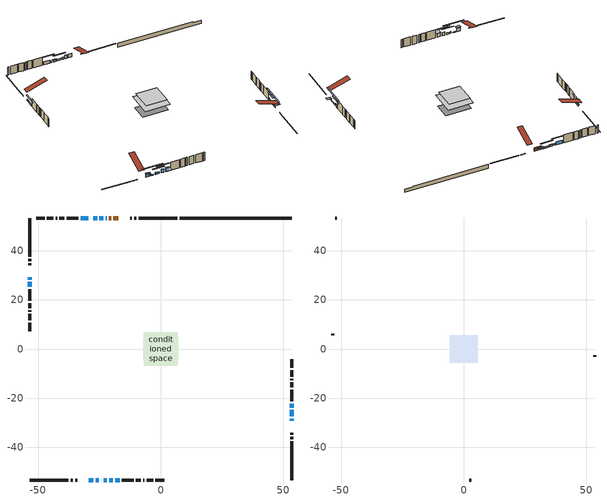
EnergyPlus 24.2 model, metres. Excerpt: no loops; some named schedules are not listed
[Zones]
conditioned space
 floor outside (Floor1 construction): -1.4,-1.4 -1.4,1.4 1.4,1.4 1.4,-1.4 z0.61
 floor outside (Floor2 construction): -0.37,-0.37 -0.37,0.37 0.37,0.37 0.37,-0.37 z0.61
 floor adiabatic (AdiabaticFloorConstruction): -6.9,-6.9 -6.9,6.9 6.9,6.9 6.9,-6.9 z3.05
 floor foundation (Slab1 construction): -7.06,-4.37 -7.06,4.37 7.06,4.37 7.06,-4.37 z-1.83
 wall outside (RimJoist1 construction): 6.77,53.42 -9.01,53.42 / -53.42,-53.42 -37.64,-53.42 / -53.42,53.42 -53.42,37.64 / 53.42,-53.42 53.42,-37.64 z0.61:0.91
 wall outside (RimJoist3 construction): -9.94,53.42 -10.8,53.42 / -36.71,-53.42 -35.85,-53.42 / -53.42,36.71 -53.42,35.85 / 53.42,-36.71 53.42,-35.85 z0.61:0.91
 wall outside (RimJoist4 construction): -11.73,53.42 -12.54,53.42 / -34.92,-53.42 -34.11,-53.42 / -53.42,34.92 -53.42,34.11 / 53.42,-34.92 53.42,-34.11 z0.61:0.91
 wall outside (AdiabaticWallConstruction 1): -17.32,53.42 -19.3,53.42 / -20.23,53.42 -21.12,53.42 z0.61:2.64
 wall outside (AdiabaticWallConstruction): -22.05,53.42 -22.47,53.42 / -28.5,53.42 -28.62,53.42 / -24.32,-53.42 -24.23,-53.42 z0.61:1.83; 53.42,-29.33 53.42,-28.41 z0.61:1.93; -23.39,53.42 -25.02,53.42 / -25.95,53.42 -27.57,53.42 / -53.42,29.33 -53.42,28.31 / -53.42,27.38 -53.42,25.35 z0.61:1.53; -29.33,-53.42 -27.5,-53.42 / -21.05,-53.42 -19.52,-53.42 / -18.6,-53.42 -16.77,-53.42 z0.61:2.64; 53.42,-27.48 53.42,-24.84 / -26.57,-53.42 -25.25,-53.42 z0.61:1.12; 53.42,-23.92 53.42,-22.29 z0.61:2.08; -29.55,53.42 -32.72,53.42 z0.61:2.44; -23.3,-53.42 -21.98,-53.42 z0.61:1.63
 wall outside (Wall1 construction): -33.65,53.42 -38.4,53.42 / -15.84,-53.42 -11.09,-53.42 / -53.42,24.42 -53.42,19.68 / 53.42,-21.36 53.42,-16.62 z0.61:5.49
 wall outside (Wall2 construction): -39.33,53.42 -41.37,53.42 / -10.16,-53.42 -8.12,-53.42 / -53.42,18.75 -53.42,16.71 / 53.42,-15.69 53.42,-13.64 z0.61:5.49
 wall outside (Wall3 construction): -42.3,53.42 -42.86,53.42 / -7.19,-53.42 -6.63,-53.42 / -53.42,15.78 -53.42,15.22 / 53.42,-12.71 53.42,-12.15 z0.61:5.49
 wall outside (Wall4 construction): -43.79,53.42 -46.42,53.42 / -5.7,-53.42 -3.07,-53.42 / -53.42,14.29 -53.42,11.66 / 53.42,-11.23 53.42,-8.6 z0.61:5.49
 wall outside (Wall5 construction): -47.35,53.42 -50.86,53.42 / -2.14,-53.42 1.37,-53.42 / -53.42,10.73 -53.42,7.21 / 53.42,-7.67 53.42,-4.15 z0.61:5.49
 wall foundation (FoundationWall1 construction): 7.7,53.42,-1.83 7.7,53.42,0.61 48.84,53.42,0.61 48.84,53.42,0.17 53.42,53.42,0.17 53.42,53.42,-1.83
 window (WindowConstruction 11): -22.05,53.42 -22.47,53.42 z0.61:1.83
 window (WindowConstruction 6): 53.42,-29.33 53.42,-28.41 z0.61:1.93
 window (WindowConstruction 7): -23.4,53.42 -25.02,53.42 z0.61:1.52
 window (WindowConstruction 8): -25.95,53.42 -27.57,53.42 z0.61:1.52
 window (WindowConstruction 9): -29.33,-53.42 -27.5,-53.42 z0.61:2.64
 window (WindowConstruction 10): -53.42,29.33 -53.42,28.31 z0.61:1.52
 window (WindowConstruction 14): 53.42,-27.48 53.42,-24.84 z0.61:1.12
 window (WindowConstruction 15): -26.57,-53.42 -25.25,-53.42 z0.61:1.12
 window (WindowConstruction 12): -28.5,53.42 -28.62,53.42 z0.61:1.83
 window (WindowConstruction 13): -24.32,-53.42 -24.23,-53.42 z0.61:1.83
 window (WindowConstruction): 53.42,-23.92 53.42,-22.29 z0.61:2.08
 window (WindowConstruction 1): -29.55,53.42 -32.72,53.42 z0.61:2.44
 window (WindowConstruction 2): -23.3,-53.42 -21.98,-53.42 z0.61:1.62
 window (WindowConstruction 3): -21.05,-53.42 -19.53,-53.42 z0.61:2.64
 window (WindowConstruction 4): -18.6,-53.42 -16.77,-53.42 z0.61:2.64
 window (WindowConstruction 5): -53.42,27.38 -53.42,25.35 z0.61:1.52
 door (Door): -17.32,53.42 -19.3,53.42 z0.61:2.64
 door (Door 1): -20.23,53.42 -21.12,53.42 z0.61:2.64
 ceiling adiabatic (AdiabaticFloorConstruction): 6.9,-6.9 6.9,6.9 -6.9,6.9 -6.9,-6.9 z3.05
attic - vented
 floor to conditioned space (Floor3 construction Reversed): -5.7,-5.7 -5.7,5.7 5.7,5.7 5.7,-5.7 z5.49
 wall outside (Wall6 construction): -51.79,53.42 -52.49,53.42 / 2.3,-53.42 3,-53.42 / -53.42,6.29 -53.42,5.59 / 53.42,-3.22 53.42,-2.53 z0.61:5.49
 roof outside (Roof1 construction): -16.39,53.42,5.49 -16.39,42.32,9.19 -13.47,42.32,9.19 -13.47,53.42,5.49; -30.26,-53.42,5.49 -30.26,-42.32,9.19 -33.18,-42.32,9.19 -33.18,-53.42,5.49; -53.42,30.26,5.49 -42.32,30.26,9.19 -42.32,33.18,9.19 -53.42,33.18,5.49; 53.42,-30.26,5.49 42.32,-30.26,9.19 42.32,-33.18,9.19 53.42,-33.18,5.49
shading: 53.42,-28.11 53.42,-29.63 55.86,-29.63 55.86,-28.11 z2.23; -27.66,53.42 -20.76,53.42 -20.76,53.83 -27.66,53.83 z4.16; -27.77,53.42 -25.75,53.42 -25.75,53.83 -27.77,53.83 z1.73; -27.2,-53.42 -29.63,-53.42 -29.63,-54.64 -27.2,-54.64 z2.94; -53.42,28.11 -53.42,29.53 -53.83,29.53 -53.83,28.11 z1.73; 53.42,-19.76 53.42,-32.56 53.83,-32.56 53.83,-19.76 z6.2; -20.17,-53.42 -31.65,-53.42 -31.65,-53.83 -20.17,-53.83 z6.2; 53.42,-19.65 53.42,-26.56 53.83,-26.56 53.83,-19.65 z4.72; -35.36,53.42 -26.91,53.42 -26.91,53.83 -35.36,53.83 z5.08; -19.34,-53.42 -25.94,-53.42 -25.94,-53.83 -19.34,-53.83 z4.26; -16.89,-53.42 -23.69,-53.42 -23.69,-53.83 -16.89,-53.83 z5.28; -16.47,-53.42 -18.89,-53.42 -18.89,-56.47 -16.47,-56.47 z2.94; -53.42,22.71 -53.42,30.02 -53.83,30.02 -53.83,22.71 z4.16
[Building]
Building 1: Terrain=Suburbs
[Site:Location]
Edmonton Intl AP_AB: Latitude {deg}=53.31; Longitude {deg}=-113.58; Time Zone {hr}=-7; Elevation {m}=723; Keep Site Location Information=Yes
[Site:GroundTemperature:Shallow]
-1.56185, -3.61833, -3.78302, -2.80711, 1.11059, 5.01004, 8.39065, 10.5322, 10.7141, 8.97234, 5.67794, 1.89811
[Site:WaterMainsTemperature]
Calculation Method=Schedule; Temperature Schedule=mains temperature schedule
[Material] Roughness=Rough; Thermal Absorptance=0.9
Name | Thickness {m} | Conductivity {W/m-K} | Density {kg/m3} | Specific Heat {J/kg-K} | Solar Absorptance | Visible Absorptance
asphalt or fiberglass shingles | 0.00635 | 0.162714 | 1121.4 | 1465.45 | 0.4 | 0.4
ceiling loosefill ins | 0.169333 | 0.0480833 | 16.02 | 1046.75 | 0.7 | 0.7
ceiling stud and cavity | 0.1397 | 0.0904643 | 65.682 | 1177.47 | 0.7 | 0.7
concrete 4.0 in. | 0.1016 | 1.803125 | 2242.8 | 837.4 | 0.7 | 0.7
concrete 8.0 in. | 0.2032 | 1.803125 | 2242.8 | 837.4 | 0.7 | 0.7
door material | 0.04445 | 0.053851 | 512.64 | 1214.23 | 0.7 | 0.7
exterior vertical ins | 0.0139788 | 0.029427 | 32.04 | 1214.23 | 0.7 | 0.7
floor covering | 0.0127 | 0.0433444 | 54.468 | 1339.84 | 0.6 | 0.6
floor rigid ins; rim joist rigid ins | 0.051816 | 0.029427 | 32.04 | 1214.23 | 0.7 | 0.7
floor rigid ins 1; wall rigid ins | 0.512978 | 0.029427 | 32.04 | 1214.23 | 0.7 | 0.7
floor stud and cavity | 0.1397 | 0.0993959 | 92.3553 | 1139.71 | 0.7 | 0.7
floor stud and cavity 1 | 0.1397 | 0.0960274 | 92.3553 | 1139.71 | 0.7 | 0.7
floor stud and cavity 2 | 0.1397 | 1.75129 | 37.0049 | 1207.88 | 0.7 | 0.7
furniture material conditioned space 1 | 0.1524 | 0.115458 | 640.8 | 1214.23 | 0.6 | 0.6
gypsum board | 0.0127 | 0.160291 | 801 | 837.4 | 0.6 | 0.6
gypsum board 1 | 0.0127 | 0.160291 | 801 | 837.4 | 0.7 | 0.7
osb sheathing 0.5 in. | 0.0127 | 0.115458 | 512.64 | 1214.23 | 0.7 | 0.7
osb sheathing 0.75 in. | 0.01905 | 0.115458 | 512.64 | 1214.23 | 0.7 | 0.7
osb sheathing 2.0 in. | 0.0508 | 0.115458 | 512.64 | 1214.23 | 0.7 | 0.7
rim joist stud and cavity | 0.0508 | 0.0296634 | 125.044 | 1163.47 | 0.6 | 0.6
rim joist stud and cavity 1 | 0.0508 | 0.353641 | 125.044 | 1163.47 | 0.6 | 0.6
rim joist stud and cavity 2 | 0.0508 | 0.028891 | 125.044 | 1163.47 | 0.6 | 0.6
wall stud and cavity | 0.1397 | 0.0934493 | 139.0536 | 1170.24 | 0.7 | 0.7
wall stud and cavity 1 | 0.1397 | 0.104945 | 139.0536 | 1170.24 | 0.7 | 0.7
wall stud and cavity 2 | 0.1397 | 0.094676 | 139.0536 | 1170.24 | 0.7 | 0.7
wall stud and cavity 3 | 0.1397 | 0.0908802 | 139.0536 | 1170.24 | 0.7 | 0.7
wall stud and cavity 4 | 0.1397 | 0.0941144 | 139.0536 | 1170.24 | 0.7 | 0.7
wall stud and cavity 5 | 0.0889 | 6.1454 | 50.32683 | 1063.81 | 0.6 | 0.6
wall stud and cavity 6 | 0.0889 | 0.380278 | 52.3479 | 1209.89 | 0.7 | 0.7
wall stud and cavity 7 | 0.0889 | 0.391764 | 83.0341 | 1211.67 | 0.7 | 0.7
wood siding | 0.0254 | 0.102417 | 544.68 | 1172.36 | 0.4 | 0.4
wood siding 1 | 0.00254 | 0.102417 | 544.68 | 1172.36 | 0.4 | 0.4
wood siding 2; wood siding 3; wood siding 4 | 0.0254 | 0.102417 | 544.68 | 1172.36 | 0.7 | 0.7
[WindowMaterial:SimpleGlazingSystem]
Name | U-Factor {W/m2-K} | Solar Heat Gain Coefficient
WindowMaterial | 2.912814 | 0.63
WindowMaterial 1 | 3.29381 | 0.71
WindowMaterial 10 | 3.276206 | 0.41
WindowMaterial 11 | 3.02808 | 0.47
WindowMaterial 2 | 2.94177 | 0.59
WindowMaterial 3 | 2.98606 | 0.58
WindowMaterial 4 | 2.97584 | 0.59
WindowMaterial 5 | 2.961077 | 0.56
WindowMaterial 6 | 2.94859 | 0.58
WindowMaterial 7 | 2.941204 | 0.59
WindowMaterial 8 | 3.30687 | 0.6
WindowMaterial 9 | 3.193875 | 0.34
[Construction]
AdiabaticFloorConstruction: floor stud and cavity 2, floor rigid ins 1, osb sheathing 0.75 in., floor covering
AdiabaticWallConstruction: wood siding 3, wall rigid ins, wall stud and cavity 6, gypsum board
AdiabaticWallConstruction 1: wood siding 4, wall rigid ins, wall stud and cavity 6, gypsum board
Door; Door 1: door material
Floor1 construction: floor stud and cavity, floor rigid ins, osb sheathing 0.75 in., floor covering
Floor2 construction: floor stud and cavity 1, floor rigid ins, osb sheathing 0.75 in., floor covering
Floor3 construction Reversed: gypsum board, ceiling stud and cavity, ceiling loosefill ins
FoundationWall1 construction: concrete 8.0 in., gypsum board 1
furniture construction conditioned space 1: furniture material conditioned space 1
PartitionWallConstruction: gypsum board, wall stud and cavity 7, gypsum board
RimJoist1 construction: wood siding 2, osb sheathing 2.0 in., rim joist stud and cavity
RimJoist3 construction: wood siding 2, rim joist rigid ins, osb sheathing 2.0 in., rim joist stud and cavity 1
RimJoist4 construction: wood siding 2, osb sheathing 2.0 in., rim joist stud and cavity 2
Roof1 construction: asphalt or fiberglass shingles
Slab1 construction: concrete 4.0 in.
Wall1 construction: wood siding, osb sheathing 0.5 in., wall stud and cavity, gypsum board
Wall2 construction: wood siding, osb sheathing 0.5 in., wall stud and cavity 1, gypsum board
Wall3 construction: wood siding, osb sheathing 0.5 in., wall stud and cavity 2, gypsum board
Wall4 construction: wood siding, osb sheathing 0.5 in., wall stud and cavity 3, gypsum board
Wall5 construction: wood siding, osb sheathing 0.5 in., wall stud and cavity 4, gypsum board
Wall6 construction: wood siding 1, wall stud and cavity 5
WindowConstruction: WindowMaterial
WindowConstruction 1: WindowMaterial 1
WindowConstruction 10; WindowConstruction 5: WindowMaterial 5
WindowConstruction 11: WindowMaterial 8
WindowConstruction 12: WindowMaterial 9
WindowConstruction 13: WindowMaterial 10
WindowConstruction 14; WindowConstruction 15: WindowMaterial 11
WindowConstruction 2: WindowMaterial 2
WindowConstruction 3: WindowMaterial 3
WindowConstruction 4; WindowConstruction 9: WindowMaterial 4
WindowConstruction 6: WindowMaterial 6
WindowConstruction 7; WindowConstruction 8: WindowMaterial 7
[Zone] Multiplier=1; Part of Total Floor Area=Yes
Name | Volume {m3}
attic - vented | 78.0031
conditioned space | 823.4
[Space]
Name | Zone | Volume {m3}
attic - vented 1 | attic - vented | 78.0031
conditioned space 1 | conditioned space | 823.4
[ZoneInfiltration:EffectiveLeakageArea]
infil attic - vented 1: Zone or Space=attic - vented 1; Schedule=Always On Discrete; Effective Air Leakage Area {cm2}=4517.22; Stack Coefficient=0.000596411; Wind Coefficient=1.65003e-05
[ZoneMixing]
whole house fan mix: Zone or Space=attic - vented; Schedule=Always On Continuous; Design Flow Rate Calculation Method=Flow/Zone; Design Flow Rate {m3/s}=0; Source Zone or Space=conditioned space
[SurfaceProperty:ExposedFoundationPerimeter]
Slab1: Exposed Perimeter Calculation Method=TotalExposedPerimeter; Total Exposed Perimeter {m}=45.719
[InternalMass] Zone or ZoneList=conditioned space; Space or SpaceList=conditioned space 1
Name | Construction | Surface Area {m2}
furniture mass conditioned space 1 | furniture construction conditioned space 1 | 128.84
partition wall mass | PartitionWallConstruction | 322.1
[Lights]
interior lighting: Zone or ZoneList or Space or SpaceList=conditioned space 1; Schedule=interior lighting schedule; Design Level Calculation Method=LightingLevel; Lighting Level {W}=343.2; Return Air Fraction=0; Fraction Radiant=0.6; Fraction Visible=0.2; Fraction Replaceable=1
[People]
occupants: Zone or ZoneList or Space or SpaceList=conditioned space 1; Number of People Schedule=occupants schedule; Number of People Calculation Method=People; Number of People=3; Fraction Radiant=0.314171; Sensible Heat Fraction=0.56303; Activity Level Schedule=occupants activity schedule; Carbon Dioxide Generation Rate {m3/s-W}=0; Enable ASHRAE 55 Comfort Warnings=No; Mean Radiant Temperature Calculation Type=EnclosureAveraged
[ElectricEquipment] Zone or ZoneList or Space or SpaceList=conditioned space 1; Design Level Calculation Method=EquipmentLevel
Name | Schedule | Design Level {W} | Fraction Latent | Fraction Radiant | Fraction Lost
clothes dryer | clothes dryer schedule | 140.772 | 0.015 | 0.081 | 0.85
clothes washer | clothes washer schedule | 32.1985 | 0.03 | 0.162 | 0.7
cooking range | cooking range schedule | 215.147 | 0.08 | 0.432 | 0.2
dishwasher | dishwasher schedule | 66.8632 | 0.3 | 0.18 | 0.4
fridge | fridge schedule | 72.9452 | 0 | 0.6 | 0
mech vent bath fan 0 | mech vent bath fan 0 schedule | 50.2 | 0 | 0 | 1
mech vent bath fan 1 | mech vent bath fan 1 schedule | 50.2 | 0 | 0 | 1
mech vent house fan | mech vent house fan schedule | 0 | 0 | 0 | 1
mech vent house fan cfis | mech vent house fan cfis schedule | 0 | 0 | 0 | 0
mech vent range fan 0 | mech vent range fan 0 schedule | 57 | 0 | 0 | 1
misc plug loads | misc plug loads schedule | 494.7 | 0.045 | 0.513 | 0.1
whole house fan | Always On Discrete | 0 | 0 | 0 | 1
[OtherEquipment] Zone or ZoneList or Space or SpaceList=conditioned space 1; Design Level Calculation Method=EquipmentLevel
Name | Fuel Type | Schedule | Design Level {W} | Fraction Latent | Fraction Radiant | Fraction Lost
clothes dryer 1 | Electricity | clothes dryer schedule | 0 | 0.015 | 0.081 | 0.85
cooking range 1 | Electricity | cooking range schedule | 0 | 0.08 | 0.432 | 0.2
general water use latent | None | general water use schedule | 62.594 | 1 | 0 | 0
general water use sensible | None | general water use schedule | -61.6891 | 0 | 0.6 | 0
mech vent house fan latent load | None | Always On Discrete | 0 | 1 | 0 | 0
mech vent house fan sensible load | None | Always On Discrete | 0 | 0 | 0 | 0
water heater energy adjustment1 | NaturalGas | Always On Discrete | 0.01 | 0 | 0 | 1
[ZoneInfiltration:DesignFlowRate] Zone or ZoneList or Space or SpaceList=conditioned space 1; Schedule=Always On Discrete; Design Flow Rate Calculation Method=Flow/Zone; Design Flow Rate {m3/s}=0
infil flow; natural vent flow; whole house fan flow
[Foundation:Kiva]
Foundation Kiva 1: Initial Indoor Air Temperature {C}=18; Wall Height Above Grade {m}=0.609996; Wall Depth Below Slab {m}=0.2032; Custom Block Material Name 1=exterior vertical ins; Custom Block Depth 1 {m}=2.43998; Custom Block X Position 1 {m}=0.2159; Custom Block Z Position 1 {m}=0
[Foundation:Kiva:Settings]
Soil Conductivity {W/m-K}=0.849921; Soil Density {kg/m3}=1842.3; Soil Specific Heat {J/kg-K}=418.7; Ground Solar Absorptivity=0.9; Ground Thermal Absorptivity=0.9; Ground Surface Roughness {m}=0.03; Far-Field Width {m}=40; Deep-Ground Boundary Condition=ZeroFlux; Deep-Ground Depth {m}=40; Minimum Cell Dimension {m}=0.2; Maximum Cell Growth Coefficient=3; Simulation Timestep=Timestep
[Exterior:Lights]
exterior lighting: Schedule=exterior lighting schedule; Design Level {W}=75.6
[Schedule:Constant]
Name | Hourly Value
Always On Continuous; mech vent house fan schedule; mech vent house fan cfis schedule; Always On Discrete | 1
occupants activity schedule | 117.228
fridge schedule | 0
[Schedule:Week:Daily]
interior lighting schedule Week Rule - Jan1-Jan27: interior lighting schedule day, interior lighting schedule day, interior lighting schedule day, interior lighting schedule day, interior lighting schedule day, interior lighting schedule day, interior lighting schedule day, interior lighting schedule default day, interior lighting schedule default day, interior lighting schedule default day, interior lighting schedule default day, interior lighting schedule default day
interior lighting schedule Week Rule - Jan28-Feb3: interior lighting schedule day, interior lighting schedule day, interior lighting schedule day, interior lighting schedule day, interior lighting schedule day 1, interior lighting schedule day 1, interior lighting schedule day 1, interior lighting schedule default day, interior lighting schedule default day, interior lighting schedule default day, interior lighting schedule default day, interior lighting schedule default day
interior lighting schedule Week Rule - Feb4-Feb24: interior lighting schedule day 1, interior lighting schedule day 1, interior lighting schedule day 1, interior lighting schedule day 1, interior lighting schedule day 1, interior lighting schedule day 1, interior lighting schedule day 1, interior lighting schedule default day, interior lighting schedule default day, interior lighting schedule default day, interior lighting schedule default day, interior lighting schedule default day
interior lighting schedule Week Rule - Feb25-Mar3: interior lighting schedule day 1, interior lighting schedule day 1, interior lighting schedule day 1, interior lighting schedule day 1, interior lighting schedule day 2, interior lighting schedule day 2, interior lighting schedule day 2, interior lighting schedule default day, interior lighting schedule default day, interior lighting schedule default day, interior lighting schedule default day, interior lighting schedule default day
interior lighting schedule Week Rule - Mar4-Mar31: interior lighting schedule day 2, interior lighting schedule day 2, interior lighting schedule day 2, interior lighting schedule day 2, interior lighting schedule day 2, interior lighting schedule day 2, interior lighting schedule day 2, interior lighting schedule default day, interior lighting schedule default day, interior lighting schedule default day, interior lighting schedule default day, interior lighting schedule default day
interior lighting schedule Week Rule - Apr1-Apr28: interior lighting schedule day 3, interior lighting schedule day 3, interior lighting schedule day 3, interior lighting schedule day 3, interior lighting schedule day 3, interior lighting schedule day 3, interior lighting schedule day 3, interior lighting schedule default day, interior lighting schedule default day, interior lighting schedule default day, interior lighting schedule default day, interior lighting schedule default day
interior lighting schedule Week Rule - Apr29-May5: interior lighting schedule day 3, interior lighting schedule day 3, interior lighting schedule day 4, interior lighting schedule day 4, interior lighting schedule day 4, interior lighting schedule day 4, interior lighting schedule day 4, interior lighting schedule default day, interior lighting schedule default day, interior lighting schedule default day, interior lighting schedule default day, interior lighting schedule default day
interior lighting schedule Week Rule - May6-May26: interior lighting schedule day 4, interior lighting schedule day 4, interior lighting schedule day 4, interior lighting schedule day 4, interior lighting schedule day 4, interior lighting schedule day 4, interior lighting schedule day 4, interior lighting schedule default day, interior lighting schedule default day, interior lighting schedule default day, interior lighting schedule default day, interior lighting schedule default day
interior lighting schedule Week Rule - May27-Jun2: interior lighting schedule day 4, interior lighting schedule day 4, interior lighting schedule day 4, interior lighting schedule day 4, interior lighting schedule day 4, interior lighting schedule day 5, interior lighting schedule day 5, interior lighting schedule default day, interior lighting schedule default day, interior lighting schedule default day, interior lighting schedule default day, interior lighting schedule default day
interior lighting schedule Week Rule - Jun3-Jun30: interior lighting schedule day 5, interior lighting schedule day 5, interior lighting schedule day 5, interior lighting schedule day 5, interior lighting schedule day 5, interior lighting schedule day 5, interior lighting schedule day 5, interior lighting schedule default day, interior lighting schedule default day, interior lighting schedule default day, interior lighting schedule default day, interior lighting schedule default day
interior lighting schedule Week Rule - Jul1-Jul28: interior lighting schedule day 6, interior lighting schedule day 6, interior lighting schedule day 6, interior lighting schedule day 6, interior lighting schedule day 6, interior lighting schedule day 6, interior lighting schedule day 6, interior lighting schedule default day, interior lighting schedule default day, interior lighting schedule default day, interior lighting schedule default day, interior lighting schedule default day
interior lighting schedule Week Rule - Jul29-Aug4: interior lighting schedule day 6, interior lighting schedule day 6, interior lighting schedule day 6, interior lighting schedule day 7, interior lighting schedule day 7, interior lighting schedule day 7, interior lighting schedule day 7, interior lighting schedule default day, interior lighting schedule default day, interior lighting schedule default day, interior lighting schedule default day, interior lighting schedule default day
interior lighting schedule Week Rule - Aug5-Aug25: interior lighting schedule day 7, interior lighting schedule day 7, interior lighting schedule day 7, interior lighting schedule day 7, interior lighting schedule day 7, interior lighting schedule day 7, interior lighting schedule day 7, interior lighting schedule default day, interior lighting schedule default day, interior lighting schedule default day, interior lighting schedule default day, interior lighting schedule default day
interior lighting schedule Week Rule - Aug26-Sep1: interior lighting schedule day 7, interior lighting schedule day 7, interior lighting schedule day 7, interior lighting schedule day 7, interior lighting schedule day 7, interior lighting schedule day 7, interior lighting schedule day 8, interior lighting schedule default day, interior lighting schedule default day, interior lighting schedule default day, interior lighting schedule default day, interior lighting schedule default day
interior lighting schedule Week Rule - Sep2-Sep29: interior lighting schedule day 8, interior lighting schedule day 8, interior lighting schedule day 8, interior lighting schedule day 8, interior lighting schedule day 8, interior lighting schedule day 8, interior lighting schedule day 8, interior lighting schedule default day, interior lighting schedule default day, interior lighting schedule default day, interior lighting schedule default day, interior lighting schedule default day
interior lighting schedule Week Rule - Sep30-Oct6: interior lighting schedule day 8, interior lighting schedule day 9, interior lighting schedule day 9, interior lighting schedule day 9, interior lighting schedule day 9, interior lighting schedule day 9, interior lighting schedule day 9, interior lighting schedule default day, interior lighting schedule default day, interior lighting schedule default day, interior lighting schedule default day, interior lighting schedule default day
interior lighting schedule Week Rule - Oct7-Oct27: interior lighting schedule day 9, interior lighting schedule day 9, interior lighting schedule day 9, interior lighting schedule day 9, interior lighting schedule day 9, interior lighting schedule day 9, interior lighting schedule day 9, interior lighting schedule default day, interior lighting schedule default day, interior lighting schedule default day, interior lighting schedule default day, interior lighting schedule default day
interior lighting schedule Week Rule - Oct28-Nov3: interior lighting schedule day 9, interior lighting schedule day 9, interior lighting schedule day 9, interior lighting schedule day 9, interior lighting schedule day 10, interior lighting schedule day 10, interior lighting schedule day 10, interior lighting schedule default day, interior lighting schedule default day, interior lighting schedule default day, interior lighting schedule default day, interior lighting schedule default day
interior lighting schedule Week Rule - Nov4-Nov24: interior lighting schedule day 10, interior lighting schedule day 10, interior lighting schedule day 10, interior lighting schedule day 10, interior lighting schedule day 10, interior lighting schedule day 10, interior lighting schedule day 10, interior lighting schedule default day, interior lighting schedule default day, interior lighting schedule default day, interior lighting schedule default day, interior lighting schedule default day
interior lighting schedule Week Rule - Nov25-Dec1: interior lighting schedule day 10, interior lighting schedule day 10, interior lighting schedule day 10, interior lighting schedule day 10, interior lighting schedule day 10, interior lighting schedule day 10, interior lighting schedule day 11, interior lighting schedule default day, interior lighting schedule default day, interior lighting schedule default day, interior lighting schedule default day, interior lighting schedule default day
interior lighting schedule Week Rule - Dec2-Dec31: interior lighting schedule day 11, interior lighting schedule day 11, interior lighting schedule day 11, interior lighting schedule day 11, interior lighting schedule day 11, interior lighting schedule day 11, interior lighting schedule day 11, interior lighting schedule default day, interior lighting schedule default day, interior lighting schedule default day, interior lighting schedule default day, interior lighting schedule default day
occupants schedule Week Rule - Jan1-Dec31: occupants schedule day, occupants schedule day, occupants schedule day, occupants schedule day, occupants schedule day, occupants schedule day, occupants schedule day, occupants schedule default day, occupants schedule default day, occupants schedule default day, occupants schedule default day, occupants schedule default day
clothes dryer schedule Week Rule - Jan1-Dec31: clothes dryer schedule day, clothes dryer schedule day, clothes dryer schedule day, clothes dryer schedule day, clothes dryer schedule day, clothes dryer schedule day, clothes dryer schedule day, clothes dryer schedule default day, clothes dryer schedule default day, clothes dryer schedule default day, clothes dryer schedule default day, clothes dryer schedule default day
clothes washer schedule Week Rule - Jan1-Dec31: clothes washer schedule day, clothes washer schedule day, clothes washer schedule day, clothes washer schedule day, clothes washer schedule day, clothes washer schedule day, clothes washer schedule day, clothes washer schedule default day, clothes washer schedule default day, clothes washer schedule default day, clothes washer schedule default day, clothes washer schedule default day
cooking range schedule Week Rule - Jan1-Dec31: cooking range schedule day, cooking range schedule day, cooking range schedule day, cooking range schedule day, cooking range schedule day, cooking range schedule day, cooking range schedule day, cooking range schedule default day, cooking range schedule default day, cooking range schedule default day, cooking range schedule default day, cooking range schedule default day
dishwasher schedule Week Rule - Jan1-Dec31: dishwasher schedule day, dishwasher schedule day, dishwasher schedule day, dishwasher schedule day, dishwasher schedule day, dishwasher schedule day, dishwasher schedule day, dishwasher schedule default day, dishwasher schedule default day, dishwasher schedule default day, dishwasher schedule default day, dishwasher schedule default day
mech vent bath fan 0 schedule Week Rule - Jan1-Dec31: mech vent bath fan 0 schedule day, mech vent bath fan 0 schedule day, mech vent bath fan 0 schedule day, mech vent bath fan 0 schedule day, mech vent bath fan 0 schedule day, mech vent bath fan 0 schedule day, mech vent bath fan 0 schedule day, mech vent bath fan 0 schedule default day, mech vent bath fan 0 schedule default day, mech vent bath fan 0 schedule default day, mech vent bath fan 0 schedule default day, mech vent bath fan 0 schedule default day
mech vent bath fan 1 schedule Week Rule - Jan1-Dec31: mech vent bath fan 1 schedule day, mech vent bath fan 1 schedule day, mech vent bath fan 1 schedule day, mech vent bath fan 1 schedule day, mech vent bath fan 1 schedule day, mech vent bath fan 1 schedule day, mech vent bath fan 1 schedule day, mech vent bath fan 1 schedule default day, mech vent bath fan 1 schedule default day, mech vent bath fan 1 schedule default day, mech vent bath fan 1 schedule default day, mech vent bath fan 1 schedule default day
mech vent range fan 0 schedule Week Rule - Jan1-Dec31: mech vent range fan 0 schedule day, mech vent range fan 0 schedule day, mech vent range fan 0 schedule day, mech vent range fan 0 schedule day, mech vent range fan 0 schedule day, mech vent range fan 0 schedule day, mech vent range fan 0 schedule day, mech vent range fan 0 schedule default day, mech vent range fan 0 schedule default day, mech vent range fan 0 schedule default day, mech vent range fan 0 schedule default day, mech vent range fan 0 schedule default day
misc plug loads schedule Week Rule - Jan1-Dec31: misc plug loads schedule day, misc plug loads schedule day, misc plug loads schedule day, misc plug loads schedule day, misc plug loads schedule day, misc plug loads schedule day, misc plug loads schedule day, misc plug loads schedule default day, misc plug loads schedule default day, misc plug loads schedule default day, misc plug loads schedule default day, misc plug loads schedule default day
general water use schedule Week Rule - Jan1-Dec31: general water use schedule day, general water use schedule day, general water use schedule day, general water use schedule day, general water use schedule day, general water use schedule day, general water use schedule day, general water use schedule default day, general water use schedule default day, general water use schedule default day, general water use schedule default day, general water use schedule default day
exterior lighting schedule Week Rule - Jan1-Jan27: exterior lighting schedule day, exterior lighting schedule day, exterior lighting schedule day, exterior lighting schedule day, exterior lighting schedule day, exterior lighting schedule day, exterior lighting schedule day, exterior lighting schedule default day, exterior lighting schedule default day, exterior lighting schedule default day, exterior lighting schedule default day, exterior lighting schedule default day
exterior lighting schedule Week Rule - Jan28-Feb3: exterior lighting schedule day, exterior lighting schedule day, exterior lighting schedule day, exterior lighting schedule day, exterior lighting schedule day 1, exterior lighting schedule day 1, exterior lighting schedule day 1, exterior lighting schedule default day, exterior lighting schedule default day, exterior lighting schedule default day, exterior lighting schedule default day, exterior lighting schedule default day
exterior lighting schedule Week Rule - Feb4-Feb24: exterior lighting schedule day 1, exterior lighting schedule day 1, exterior lighting schedule day 1, exterior lighting schedule day 1, exterior lighting schedule day 1, exterior lighting schedule day 1, exterior lighting schedule day 1, exterior lighting schedule default day, exterior lighting schedule default day, exterior lighting schedule default day, exterior lighting schedule default day, exterior lighting schedule default day
exterior lighting schedule Week Rule - Feb25-Mar3: exterior lighting schedule day 1, exterior lighting schedule day 1, exterior lighting schedule day 1, exterior lighting schedule day 1, exterior lighting schedule day 2, exterior lighting schedule day 2, exterior lighting schedule day 2, exterior lighting schedule default day, exterior lighting schedule default day, exterior lighting schedule default day, exterior lighting schedule default day, exterior lighting schedule default day
exterior lighting schedule Week Rule - Mar4-Mar31: exterior lighting schedule day 2, exterior lighting schedule day 2, exterior lighting schedule day 2, exterior lighting schedule day 2, exterior lighting schedule day 2, exterior lighting schedule day 2, exterior lighting schedule day 2, exterior lighting schedule default day, exterior lighting schedule default day, exterior lighting schedule default day, exterior lighting schedule default day, exterior lighting schedule default day
exterior lighting schedule Week Rule - Apr1-Apr28: exterior lighting schedule day 3, exterior lighting schedule day 3, exterior lighting schedule day 3, exterior lighting schedule day 3, exterior lighting schedule day 3, exterior lighting schedule day 3, exterior lighting schedule day 3, exterior lighting schedule default day, exterior lighting schedule default day, exterior lighting schedule default day, exterior lighting schedule default day, exterior lighting schedule default day
exterior lighting schedule Week Rule - Apr29-May5: exterior lighting schedule day 3, exterior lighting schedule day 3, exterior lighting schedule day 4, exterior lighting schedule day 4, exterior lighting schedule day 4, exterior lighting schedule day 4, exterior lighting schedule day 4, exterior lighting schedule default day, exterior lighting schedule default day, exterior lighting schedule default day, exterior lighting schedule default day, exterior lighting schedule default day
exterior lighting schedule Week Rule - May6-May26: exterior lighting schedule day 4, exterior lighting schedule day 4, exterior lighting schedule day 4, exterior lighting schedule day 4, exterior lighting schedule day 4, exterior lighting schedule day 4, exterior lighting schedule day 4, exterior lighting schedule default day, exterior lighting schedule default day, exterior lighting schedule default day, exterior lighting schedule default day, exterior lighting schedule default day
[Schedule:Year]
interior lighting schedule: interior lighting schedule Week Rule - Jan1-Jan27, 1, 1, 1, 27, interior lighting schedule Week Rule - Jan28-Feb3, 1, 28, 2, 3, interior lighting schedule Week Rule - Feb4-Feb24, 2, 4, 2, 24, interior lighting schedule Week Rule - Feb25-Mar3, 2, 25, 3, 3, interior lighting schedule Week Rule - Mar4-Mar31, 3, 4, 3, 31, interior lighting schedule Week Rule - Apr1-Apr28, 4, 1, 4, 28, interior lighting schedule Week Rule - Apr29-May5, 4, 29, 5, 5, interior lighting schedule Week Rule - May6-May26, 5, 6, 5, 26, interior lighting schedule Week Rule - May27-Jun2, 5, 27, 6, 2, interior lighting schedule Week Rule - Jun3-Jun30, 6, 3, 6, 30, interior lighting schedule Week Rule - Jul1-Jul28, 7, 1, 7, 28, interior lighting schedule Week Rule - Jul29-Aug4, 7, 29, 8, 4, interior lighting schedule Week Rule - Aug5-Aug25, 8, 5, 8, 25, interior lighting schedule Week Rule - Aug26-Sep1, 8, 26, 9, 1, interior lighting schedule Week Rule - Sep2-Sep29, 9, 2, 9, 29, interior lighting schedule Week Rule - Sep30-Oct6, 9, 30, 10, 6, interior lighting schedule Week Rule - Oct7-Oct27, 10, 7, 10, 27, interior lighting schedule Week Rule - Oct28-Nov3, 10, 28, 11, 3, interior lighting schedule Week Rule - Nov4-Nov24, 11, 4, 11, 24, interior lighting schedule Week Rule - Nov25-Dec1, 11, 25, 12, 1, interior lighting schedule Week Rule - Dec2-Dec31, 12, 2, 12, 31
occupants schedule: occupants schedule Week Rule - Jan1-Dec31, 1, 1, 12, 31
clothes dryer schedule: clothes dryer schedule Week Rule - Jan1-Dec31, 1, 1, 12, 31
clothes washer schedule: clothes washer schedule Week Rule - Jan1-Dec31, 1, 1, 12, 31
cooking range schedule: cooking range schedule Week Rule - Jan1-Dec31, 1, 1, 12, 31
dishwasher schedule: dishwasher schedule Week Rule - Jan1-Dec31, 1, 1, 12, 31
mech vent bath fan 0 schedule: mech vent bath fan 0 schedule Week Rule - Jan1-Dec31, 1, 1, 12, 31
mech vent bath fan 1 schedule: mech vent bath fan 1 schedule Week Rule - Jan1-Dec31, 1, 1, 12, 31
mech vent range fan 0 schedule: mech vent range fan 0 schedule Week Rule - Jan1-Dec31, 1, 1, 12, 31
misc plug loads schedule: misc plug loads schedule Week Rule - Jan1-Dec31, 1, 1, 12, 31
general water use schedule: general water use schedule Week Rule - Jan1-Dec31, 1, 1, 12, 31
exterior lighting schedule: exterior lighting schedule Week Rule - Jan1-Jan27, 1, 1, 1, 27, exterior lighting schedule Week Rule - Jan28-Feb3, 1, 28, 2, 3, exterior lighting schedule Week Rule - Feb4-Feb24, 2, 4, 2, 24, exterior lighting schedule Week Rule - Feb25-Mar3, 2, 25, 3, 3, exterior lighting schedule Week Rule - Mar4-Mar31, 3, 4, 3, 31, exterior lighting schedule Week Rule - Apr1-Apr28, 4, 1, 4, 28, exterior lighting schedule Week Rule - Apr29-May5, 4, 29, 5, 5, exterior lighting schedule Week Rule - May6-May26, 5, 6, 5, 26, exterior lighting schedule Week Rule - May27-Jun2, 5, 27, 6, 2, exterior lighting schedule Week Rule - Jun3-Jun30, 6, 3, 6, 30, exterior lighting schedule Week Rule - Jul1-Jul28, 7, 1, 7, 28, exterior lighting schedule Week Rule - Jul29-Aug4, 7, 29, 8, 4, exterior lighting schedule Week Rule - Aug5-Aug25, 8, 5, 8, 25, exterior lighting schedule Week Rule - Aug26-Sep1, 8, 26, 9, 1, exterior lighting schedule Week Rule - Sep2-Sep29, 9, 2, 9, 29, exterior lighting schedule Week Rule - Sep30-Oct6, 9, 30, 10, 6, exterior lighting schedule Week Rule - Oct7-Oct27, 10, 7, 10, 27, exterior lighting schedule Week Rule - Oct28-Nov3, 10, 28, 11, 3, exterior lighting schedule Week Rule - Nov4-Nov24, 11, 4, 11, 24, exterior lighting schedule Week Rule - Nov25-Dec1, 11, 25, 12, 1, exterior lighting schedule Week Rule - Dec2-Dec31, 12, 2, 12, 31
[Schedule:Compact]
mains temperature schedule: Through: 01/01, For: AllDays, Until: 24:00, 3.97167, Through: 01/02, For: AllDays, Until: 24:00, 3.90778, Through: 01/03, For: AllDays, Until: 24:00, 3.84556, Through: 01/04, For: AllDays, Until: 24:00, 3.78389, Through: 01/05, For: AllDays, Until: 24:00, 3.72278, Through: 01/06, For: AllDays, Until: 24:00, 3.66278, Through: 01/07, For: AllDays, Until: 24:00, 3.60389, Through: 01/08, For: AllDays, Until: 24:00, 3.54556, Through: 01/09, For: AllDays, Until: 24:00, 3.48833, Through: 01/10, For: AllDays, Until: 24:00, 3.43167, Through: 01/11, For: AllDays, Until: 24:00, 3.37611, Through: 01/12, For: AllDays, Until: 24:00, 3.32167, Through: 01/13, For: AllDays, Until: 24:00, 3.26833, Through: 01/14, For: AllDays, Until: 24:00, 3.21556, Through: 01/15, For: AllDays, Until: 24:00, 3.16444, Through: 01/16, For: AllDays, Until: 24:00, 3.11389, Through: 01/17, For: AllDays, Until: 24:00, 3.06444, Through: 01/18, For: AllDays, Until: 24:00, 3.01611, Through: 01/19, For: AllDays, Until: 24:00, 2.96889, Through: 01/20, For: AllDays, Until: 24:00, 2.92278, Through: 01/21, For: AllDays, Until: 24:00, 2.87722, Through: 01/22, For: AllDays, Until: 24:00, 2.83333, Through: 01/23, For: AllDays, Until: 24:00, 2.79056, Through: 01/24, For: AllDays, Until: 24:00, 2.74889, Through: 01/25, For: AllDays, Until: 24:00, 2.70833, Through: 01/26, For: AllDays, Until: 24:00, 2.66889, Through: 01/27, For: AllDays, Until: 24:00, 2.63056, Through: 01/28, For: AllDays, Until: 24:00, 2.59333, Through: 01/29, For: AllDays, Until: 24:00, 2.55778, Through: 01/30, For: AllDays, Until: 24:00, 2.52278, Through: 01/31, For: AllDays, Until: 24:00, 2.48944, Through: 02/01, For: AllDays, Until: 24:00, 2.45722, Through: 02/02, For: AllDays, Until: 24:00, 2.42611, Through: 02/03, For: AllDays, Until: 24:00, 2.39667, Through: 02/04, For: AllDays, Until: 24:00, 2.36833, Through: 02/05, For: AllDays, Until: 24:00, 2.34111, Through: 02/06, For: AllDays, Until: 24:00, 2.315, Through: 02/07, For: AllDays, Until: 24:00, 2.29056, Through: 02/08, For: AllDays, Until: 24:00, 2.26722, Through: 02/09, For: AllDays, Until: 24:00, 2.245, Through: 02/10, For: AllDays, Until: 24:00, 2.22444, Through: 02/11, For: AllDays, Until: 24:00, 2.20444, Through: 02/12, For: AllDays, Until: 24:00, 2.18667, Through: 02/13, For: AllDays, Until: 24:00, 2.17, Through: 02/14, For: AllDays, Until: 24:00, 2.15444, Through: 02/15, For: AllDays, Until: 24:00, 2.14, Through: 02/16, For: AllDays, Until: 24:00, 2.12722, Through: 02/17, For: AllDays, Until: 24:00, 2.11556, Through: 02/18, For: AllDays, Until: 24:00, 2.10556, Through: 02/19, For: AllDays, Until: 24:00, 2.09667, Through: 02/20, For: AllDays, Until: 24:00, 2.08889, Through: 02/21, For: AllDays, Until: 24:00, 2.08278, Through: 02/22, For: AllDays, Until: 24:00, 2.07833, Through: 02/23, For: AllDays, Until: 24:00, 2.07444, Through: 02/24, For: AllDays, Until: 24:00, 2.07278, Through: 02/25, For: AllDays, Until: 24:00, 2.07167, Through: 02/26, For: AllDays, Until: 24:00, 2.07222, Through: 02/27, For: AllDays, Until: 24:00, 2.07444, Through: 02/28, For: AllDays, Until: 24:00, 2.07778, Through: 03/01, For: AllDays, Until: 24:00, 2.08222, Through: 03/02, For: AllDays, Until: 24:00, 2.08833, Through: 03/03, For: AllDays, Until: 24:00, 2.09556, Through: 03/04, For: AllDays, Until: 24:00, 2.10444, Through: 03/05, For: AllDays, Until: 24:00, 2.11444, Through: 03/06, For: AllDays, Until: 24:00, 2.12556, Through: 03/07, For: AllDays, Until: 24:00, 2.13833, Through: 03/08, For: AllDays, Until: 24:00, 2.15278, Through: 03/09, For: AllDays, Until: 24:00, 2.16778, Through: 03/10, For: AllDays, Until: 24:00, 2.18444, Through: 03/11, For: AllDays, Until: 24:00, 2.20278, Through: 03/12, For: AllDays, Until: 24:00, 2.22167, Through: 03/13, For: AllDays, Until: 24:00, 2.24278, Through: 03/14, For: AllDays, Until: 24:00, 2.26444, Through: 03/15, For: AllDays, Until: 24:00, 2.28778, Through: 03/16, For: AllDays, Until: 24:00, 2.31222, Through: 03/17, For: AllDays, Until: 24:00, 2.33778, Through: 03/18, For: AllDays, Until: 24:00, 2.365, Through: 03/19, For: AllDays, Until: 24:00, 2.39333, Through: 03/20, For: AllDays, Until: 24:00, 2.42278, Through: 03/21, For: AllDays, Until: 24:00, 2.45389, Through: 03/22, For: AllDays, Until: 24:00, 2.48611, Through: 03/23, For: AllDays, Until: 24:00, 2.51889, Through: 03/24, For: AllDays, Until: 24:00, 2.55389, Through: 03/25, For: AllDays, Until: 24:00, 2.58944, Through: 03/26, For: AllDays, Until: 24:00, 2.62611, Through: 03/27, For: AllDays, Until: 24:00, 2.66444, Through: 03/28, For: AllDays, Until: 24:00, 2.70389, Through: 03/29, For: AllDays, Until: 24:00, 2.74389, Through: 03/30, For: AllDays, Until: 24:00, 2.78556, Through: 03/31, For: AllDays, Until: 24:00, 2.82833, Through: 04/01, For: AllDays, Until: 24:00, 2.87222, Through: 04/02, For: AllDays, Until: 24:00, 2.91722, Through: 04/03, For: AllDays, Until: 24:00, 2.96333, Through: 04/04, For: AllDays, Until: 24:00, 3.01056, Through: 04/05, For: AllDays, Until: 24:00, 3.05889, Through: 04/06, For: AllDays, Until: 24:00, 3.10833, Through: 04/07, For: AllDays, Until: 24:00, 3.15833, Through: 04/08, For: AllDays, Until: 24:00, 3.21, Through: 04/09, For: AllDays, Until: 24:00, 3.26222, Through: 04/10, For: AllDays, Until: 24:00, 3.31556, Through: 04/11, For: AllDays, Until: 24:00, 3.37, Through: 04/12, For: AllDays, Until: 24:00, 3.42556, Through: 04/13, For: AllDays, Until: 24:00, 3.48167, Through: 04/14, For: AllDays, Until: 24:00, 3.53889, Through: 04/15, For: AllDays, Until: 24:00, 3.59722, Through: 04/16, For: AllDays, Until: 24:00, 3.65611, Through: 04/17, For: AllDays, Until: 24:00, 3.71611, Through: 04/18, For: AllDays, Until: 24:00, 3.77667, Through: 04/19, For: AllDays, Until: 24:00, 3.83833, Through: 04/20, For: AllDays, Until: 24:00, 3.90111, Through: 04/21, For: AllDays, Until: 24:00, 3.96444, Through: 04/22, For: AllDays, Until: 24:00, 4.02833, Through: 04/23, For: AllDays, Until: 24:00, 4.09333, Through: 04/24, For: AllDays, Until: 24:00, 4.15889, Through: 04/25, For: AllDays, Until: 24:00, 4.225, Through: 04/26, For: AllDays, Until: 24:00, 4.29222, Through: 04/27, For: AllDays, Until: 24:00, 4.36, Through: 04/28, For: AllDays, Until: 24:00, 4.42833, Through: 04/29, For: AllDays, Until: 24:00, 4.49722, Through: 04/30, For: AllDays, Until: 24:00, 4.56667, Through: 05/01, For: AllDays, Until: 24:00, 4.63722, Through: 05/02, For: AllDays, Until: 24:00, 4.70833, Through: 05/03, For: AllDays, Until: 24:00, 4.77944, Through: 05/04, For: AllDays, Until: 24:00, 4.85167, Through: 05/05, For: AllDays, Until: 24:00, 4.92389, Through: 05/06, For: AllDays, Until: 24:00, 4.99722, Through: 05/07, For: AllDays, Until: 24:00, 5.07056, Through: 05/08, For: AllDays, Until: 24:00, 5.145, Through: 05/09, For: AllDays, Until: 24:00, 5.21944, Through: 05/10, For: AllDays, Until: 24:00, 5.29389, Through: 05/11, For: AllDays, Until: 24:00, 5.36944, Through: 05/12, For: AllDays, Until: 24:00, 5.445, Through: 05/13, For: AllDays, Until: 24:00, 5.52111, Through: 05/14, For: AllDays, Until: 24:00, 5.59722, Through: 05/15, For: AllDays, Until: 24:00, 5.67389, Through: 05/16, For: AllDays, Until: 24:00, 5.75056, Through: 05/17, For: AllDays, Until: 24:00, 5.82778, Through: 05/18, For: AllDays, Until: 24:00, 5.90556, Through: 05/19, For: AllDays, Until: 24:00, 5.98278, Through: 05/20, For: AllDays, Until: 24:00, 6.06056, Through: 05/21, For: AllDays, Until: 24:00, 6.13889, Through: 05/22, For: AllDays, Until: 24:00, 6.21667, Through: 05/23, For: AllDays, Until: 24:00, 6.295, Through: 05/24, For: AllDays, Until: 24:00, 6.37333, Through: 05/25, For: AllDays, Until: 24:00, 6.45222, Through: 05/26, For: AllDays, Until: 24:00, 6.53056, Through: 05/27, For: AllDays, Until: 24:00, 6.60889, Through: 05/28, For: AllDays, Until: 24:00, 6.68778, Through: 05/29, For: AllDays, Until: 24:00, 6.76611, Through: 05/30, For: AllDays, Until: 24:00, 6.84444, Through: 05/31, For: AllDays, Until: 24:00, 6.92278, Through: 06/01, For: AllDays, Until: 24:00, 7.00111, Through: 06/02, For: AllDays, Until: 24:00, 7.07944, Through: 06/03, For: AllDays, Until: 24:00, 7.15778, Through: 06/04, For: AllDays, Until: 24:00, 7.23556, Through: 06/05, For: AllDays, Until: 24:00, 7.31333, Through: 06/06, For: AllDays, Until: 24:00, 7.39056, Through: 06/07, For: AllDays, Until: 24:00, 7.46833, Through: 06/08, For: AllDays, Until: 24:00, 7.545, Through: 06/09, For: AllDays, Until: 24:00, 7.62222, Through: 06/10, For: AllDays, Until: 24:00, 7.69833, Through: 06/11, For: AllDays, Until: 24:00, 7.775, Through: 06/12, For: AllDays, Until: 24:00, 7.85056, Through: 06/13, For: AllDays, Until: 24:00, 7.92611, Through: 06/14, For: AllDays, Until: 24:00, 8.00111, Through: 06/15, For: AllDays, Until: 24:00, 8.07611, Through: 06/16, For: AllDays, Until: 24:00, 8.15056, Through: 06/17, For: AllDays, Until: 24:00, 8.22389, Through: 06/18, For: AllDays, Until: 24:00, 8.29778, Through: 06/19, For: AllDays, Until: 24:00, 8.37056, Through: 06/20, For: AllDays, Until: 24:00, 8.44278, Through: 06/21, For: AllDays, Until: 24:00, 8.51444, Through: 06/22, For: AllDays, Until: 24:00, 8.58611, Through: 06/23, For: AllDays, Until: 24:00, 8.65667, Through: 06/24, For: AllDays, Until: 24:00, 8.72667, Through: 06/25, For: AllDays, Until: 24:00, 8.79611, Through: 06/26, For: AllDays, Until: 24:00, 8.865, Through: 06/27, For: AllDays, Until: 24:00, 8.93333, Through: 06/28, For: AllDays, Until: 24:00, 9.00056, Through: 06/29, For: AllDays, Until: 24:00, 9.06778, Through: 06/30, For: AllDays, Until: 24:00, 9.13333, Through: 07/01, For: AllDays, Until: 24:00, 9.19889, Through: 07/02, For: AllDays, Until: 24:00, 9.26333, Through: 07/03, For: AllDays, Until: 24:00, 9.32722, Through: 07/04, For: AllDays, Until: 24:00, 9.39056, Through: 07/05, For: AllDays, Until: 24:00, 9.45278, Through: 07/06, For: AllDays, Until: 24:00, 9.51389, Through: 07/07, For: AllDays, Until: 24:00, 9.57444, Through: 07/08, For: AllDays, Until: 24:00, 9.63389, Through: 07/09, For: AllDays, Until: 24:00, 9.69278, Through: 07/10, For: AllDays, Until: 24:00, 9.75056, Through: 07/11, For: AllDays, Until: 24:00, 9.80778, Through: 07/12, For: AllDays, Until: 24:00, 9.86333, Through: 07/13, For: AllDays, Until: 24:00, 9.91833, Through: 07/14, For: AllDays, Until: 24:00, 9.97278, Through: 07/15, For: AllDays, Until: 24:00, 10.0256, Through: 07/16, For: AllDays, Until: 24:00, 10.0778, Through: 07/17, For: AllDays, Until: 24:00, 10.1289, Through: 07/18, For: AllDays, Until: 24:00, 10.1789, Through: 07/19, For: AllDays, Until: 24:00, 10.2278, Through: 07/20, For: AllDays, Until: 24:00, 10.2756, Through: 07/21, For: AllDays, Until: 24:00, 10.3222, Through: 07/22, For: AllDays, Until: 24:00, 10.3683, Through: 07/23, For: AllDays, Until: 24:00, 10.4128, Through: 07/24, For: AllDays, Until: 24:00, 10.4561, Through: 07/25, For: AllDays, Until: 24:00, 10.4989, Through: 07/26, For: AllDays, Until: 24:00, 10.54, Through: 07/27, For: AllDays, Until: 24:00, 10.58, Through: 07/28, For: AllDays, Until: 24:00, 10.6189, Through: 07/29, For: AllDays, Until: 24:00, 10.6567, Through: 07/30, For: AllDays, Until: 24:00, 10.6928, Through: 07/31, For: AllDays, Until: 24:00, 10.7283, Through: 08/01, For: AllDays, Until: 24:00, 10.7622, Through: 08/02, For: AllDays, Until: 24:00, 10.7956, Through: 08/03, For: AllDays, Until: 24:00, 10.8272, Through: 08/04, For: AllDays, Until: 24:00, 10.8572, Through: 08/05, For: AllDays, Until: 24:00, 10.8867, Through: 08/06, For: AllDays, Until: 24:00, 10.9144, Through: 08/07, For: AllDays, Until: 24:00, 10.9411, Through: 08/08, For: AllDays, Until: 24:00, 10.9667, Through: 08/09, For: AllDays, Until: 24:00, 10.9906, Through: 08/10, For: AllDays, Until: 24:00, 11.0133, Through: 08/11, For: AllDays, Until: 24:00, 11.035, Through: 08/12, For: AllDays, Until: 24:00, 11.055, Through: 08/13, For: AllDays, Until: 24:00, 11.0739, Through: 08/14, For: AllDays, Until: 24:00, 11.0917, Through: 08/15, For: AllDays, Until: 24:00, 11.1078, Through: 08/16, For: AllDays, Until: 24:00, 11.1228, Through: 08/17, For: AllDays, Until: 24:00, 11.1361, Through: 08/18, For: AllDays, Until: 24:00, 11.1483, Through: 08/19, For: AllDays, Until: 24:00, 11.1594, Through: 08/20, For: AllDays, Until: 24:00, 11.1689, Through: 08/21, For: AllDays, Until: 24:00, 11.1772, Through: 08/22, For: AllDays, Until: 24:00, 11.1844, Through: 08/23, For: AllDays, Until: 24:00, 11.19, Through: 08/24, For: AllDays, Until: 24:00, 11.1939, Through: 08/25, For: AllDays, Until: 24:00, 11.1967, Through: 08/26, For: AllDays, Until: 24:00, 11.1983, Through: 08/27, For: AllDays, Until: 24:00, 11.1983, Through: 08/28, For: AllDays, Until: 24:00, 11.1972, Through: 08/29, For: AllDays, Until: 24:00, 11.195, Through: 08/30, For: AllDays, Until: 24:00, 11.1911, Through: 08/31, For: AllDays, Until: 24:00, 11.1856, Through: 09/01, For: AllDays, Until: 24:00, 11.1789, Through: 09/02, For: AllDays, Until: 24:00, 11.1711, Through: 09/03, For: AllDays, Until: 24:00, 11.1617, Through: 09/04, For: AllDays, Until: 24:00, 11.1511, Through: 09/05, For: AllDays, Until: 24:00, 11.1394, Through: 09/06, For: AllDays, Until: 24:00, 11.1261, Through: 09/07, For: AllDays, Until: 24:00, 11.1111, Through: 09/08, For: AllDays, Until: 24:00, 11.0956, Through: 09/09, For: AllDays, Until: 24:00, 11.0778, Through: 09/10, For: AllDays, Until: 24:00, 11.0594, Through: 09/11, For: AllDays, Until: 24:00, 11.0394, Through: 09/12, For: AllDays, Until: 24:00, 11.0183, Through: 09/13, For: AllDays, Until: 24:00, 10.9961, Through: 09/14, For: AllDays, Until: 24:00, 10.9722, Through: 09/15, For: AllDays, Until: 24:00, 10.9472, Through: 09/16, For: AllDays, Until: 24:00, 10.9206, Through: 09/17, For: AllDays, Until: 24:00, 10.8928, Through: 09/18, For: AllDays, Until: 24:00, 10.8639, Through: 09/19, For: AllDays, Until: 24:00, 10.8339, Through: 09/20, For: AllDays, Until: 24:00, 10.8028, Through: 09/21, For: AllDays, Until: 24:00, 10.77, Through: 09/22, For: AllDays, Until: 24:00, 10.7361, Through: 09/23, For: AllDays, Until: 24:00, 10.7011, Through: 09/24, For: AllDays, Until: 24:00, 10.665, Through: 09/25, For: AllDays, Until: 24:00, 10.6272, Through: 09/26, For: AllDays, Until: 24:00, 10.5889, Through: 09/27, For: AllDays, Until: 24:00, 10.5489, Through: 09/28, For: AllDays, Until: 24:00, 10.5078, Through: 09/29, For: AllDays, Until: 24:00, 10.4661, Through: 09/30, For: AllDays, Until: 24:00, 10.4228, Through: 10/01, For: AllDays, Until: 24:00, 10.3783, Through: 10/02, For: AllDays, Until: 24:00, 10.3328, Through: 10/03, For: AllDays, Until: 24:00, 10.2861, Through: 10/04, For: AllDays, Until: 24:00, 10.2383, Through: 10/05, For: AllDays, Until: 24:00, 10.19, Through: 10/06, For: AllDays, Until: 24:00, 10.14, Through: 10/07, For: AllDays, Until: 24:00, 10.0894, Through: 10/08, For: AllDays, Until: 24:00, 10.0372, Through: 10/09, For: AllDays, Until: 24:00, 9.98444, Through: 10/10, For: AllDays, Until: 24:00, 9.93056, Through: 10/11, For: AllDays, Until: 24:00, 9.87611, Through: 10/12, For: AllDays, Until: 24:00, 9.82, Through: 10/13, For: AllDays, Until: 24:00, 9.76333, Through: 10/14, For: AllDays, Until: 24:00, 9.70611, Through: 10/15, For: AllDays, Until: 24:00, 9.64722, Through: 10/16, For: AllDays, Until: 24:00, 9.58778, Through: 10/17, For: AllDays, Until: 24:00, 9.52778, Through: 10/18, For: AllDays, Until: 24:00, 9.46667, Through: 10/19, For: AllDays, Until: 24:00, 9.40444, Through: 10/20, For: AllDays, Until: 24:00, 9.34167, Through: 10/21, For: AllDays, Until: 24:00, 9.27778, Through: 10/22, For: AllDays, Until: 24:00, 9.21333, Through: 10/23, For: AllDays, Until: 24:00, 9.14833, Through: 10/24, For: AllDays, Until: 24:00, 9.08222, Through: 10/25, For: AllDays, Until: 24:00, 9.01556, Through: 10/26, For: AllDays, Until: 24:00, 8.94833, Through: 10/27, For: AllDays, Until: 24:00, 8.88056, Through: 10/28, For: AllDays, Until: 24:00, 8.81167, Through: 10/29, For: AllDays, Until: 24:00, 8.74222, Through: 10/30, For: AllDays, Until: 24:00, 8.67222, Through: 10/31, For: AllDays, Until: 24:00, 8.60167, Through: 11/01, For: AllDays, Until: 24:00, 8.53056, Through: 11/02, For: AllDays, Until: 24:00, 8.45889, Through: 11/03, For: AllDays, Until: 24:00, 8.38667, Through: 11/04, For: AllDays, Until: 24:00, 8.31389, Through: 11/05, For: AllDays, Until: 24:00, 8.24056, Through: 11/06, For: AllDays, Until: 24:00, 8.16667, Through: 11/07, For: AllDays, Until: 24:00, 8.09278, Through: 11/08, For: AllDays, Until: 24:00, 8.01833, Through: 11/09, For: AllDays, Until: 24:00, 7.94278, Through: 11/10, For: AllDays, Until: 24:00, 7.86778, Through: 11/11, For: AllDays, Until: 24:00, 7.79167, Through: 11/12, For: AllDays, Until: 24:00, 7.71556, Through: 11/13, For: AllDays, Until: 24:00, 7.63944, Through: 11/14, For: AllDays, Until: 24:00, 7.56222, Through: 11/15, For: AllDays, Until: 24:00, 7.48556, Through: 11/16, For: AllDays, Until: 24:00, 7.40833, Through: 11/17, For: AllDays, Until: 24:00, 7.33056, Through: 11/18, For: AllDays, Until: 24:00, 7.25278, Through: 11/19, For: AllDays, Until: 24:00, 7.175, Through: 11/20, For: AllDays, Until: 24:00, 7.09722, Through: 11/21, For: AllDays, Until: 24:00, 7.01889, Through: 11/22, For: AllDays, Until: 24:00, 6.94056, Through: 11/23, For: AllDays, Until: 24:00, 6.86222, Through: 11/24, For: AllDays, Until: 24:00, 6.78389, Through: 11/25, For: AllDays, Until: 24:00, 6.705, Through: 11/26, For: AllDays, Until: 24:00, 6.62667, Through: 11/27, For: AllDays, Until: 24:00, 6.54833, Through: 11/28, For: AllDays, Until: 24:00, 6.46944, Through: 11/29, For: AllDays, Until: 24:00, 6.39111, Through: 11/30, For: AllDays, Until: 24:00, 6.31278, Through: 12/01, For: AllDays, Until: 24:00, 6.23444, Through: 12/02, For: AllDays, Until: 24:00, 6.15611, Through: 12/03, For: AllDays, Until: 24:00, 6.07833, Through: 12/04, For: AllDays, Until: 24:00, 6.00056, Through: 12/05, For: AllDays, Until: 24:00, 5.92278, Through: 12/06, For: AllDays, Until: 24:00, 5.84556, Through: 12/07, For: AllDays, Until: 24:00, 5.76833, Through: 12/08, For: AllDays, Until: 24:00, 5.69111, Through: 12/09, For: AllDays, Until: 24:00, 5.61444, Through: 12/10, For: AllDays, Until: 24:00, 5.53778, Through: 12/11, For: AllDays, Until: 24:00, 5.46222, Through: 12/12, For: AllDays, Until: 24:00, 5.38611, Through: 12/13, For: AllDays, Until: 24:00, 5.31111, Through: 12/14, For: AllDays, Until: 24:00, 5.23611, Through: 12/15, For: AllDays, Until: 24:00, 5.16167, Through: 12/16, For: AllDays, Until: 24:00, 5.08722, Through: 12/17, For: AllDays, Until: 24:00, 5.01389, Through: 12/18, For: AllDays, Until: 24:00, 4.94056, Through: 12/19, For: AllDays, Until: 24:00, 4.86778, Through: 12/20, For: AllDays, Until: 24:00, 4.79556, Through: 12/21, For: AllDays, Until: 24:00, 4.72389, Through: 12/22, For: AllDays, Until: 24:00, 4.65333, Through: 12/23, For: AllDays, Until: 24:00, 4.58278, Through: 12/24, For: AllDays, Until: 24:00, 4.51278, Through: 12/25, For: AllDays, Until: 24:00, 4.44389, Through: 12/26, For: AllDays, Until: 24:00, 4.375, Through: 12/27, For: AllDays, Until: 24:00, 4.30722, Through: 12/28, For: AllDays, Until: 24:00, 4.24, Through: 12/29, For: AllDays, Until: 24:00, 4.17333, Through: 12/30, For: AllDays, Until: 24:00, 4.10778, Through: 12/31, For: AllDays, Until: 24:00, 4.04278
